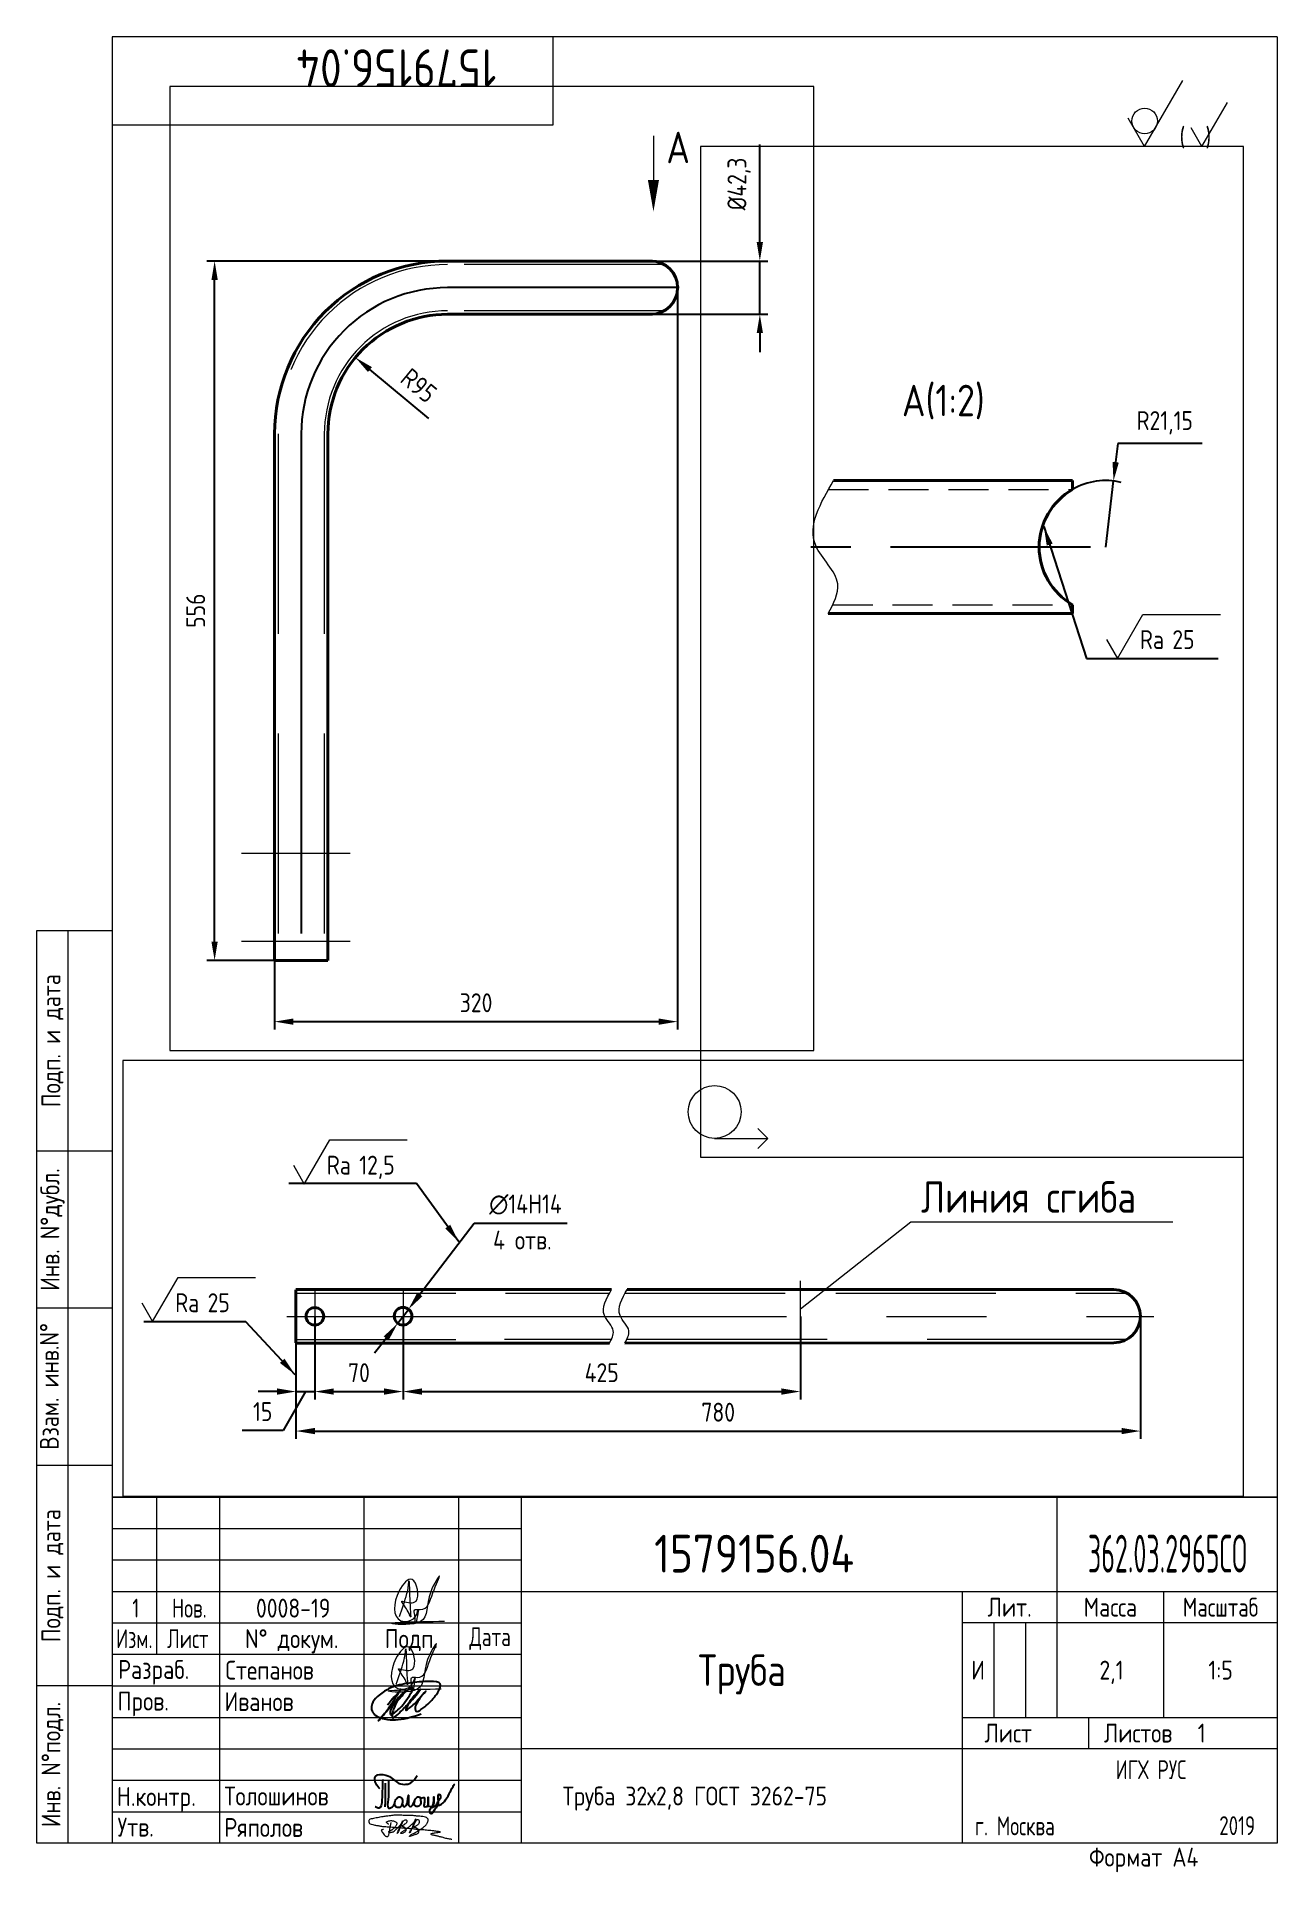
# Paper-space layout 'Лист1' of a CAD drawing. Header units: millimetres. Extents: x 7 to 204, y 1 to 292.
# The model-space entities are those that its viewports show. They can reach past a viewport. Long polylines and large blocks are cut down to what shows.
import ezdxf
from ezdxf.enums import TextEntityAlignment as Align

# ---------------------------------------------------------------- set-up
doc = ezdxf.new("R2010")
doc.units = ezdxf.units.MM
for name, pattern in [('CENTER', [50.8, 31.75, -6.35, 6.35, -6.35]), ('HIDDEN', [9.525, 6.35, -3.175]), ('PHANTOM', [63.5, 31.75, -6.35, 6.35, -6.35, 6.35, -6.35])]:
    doc.linetypes.add(name, pattern=pattern)
for name, color, linetype, lineweight in [('AM_5', 3, 'Continuous', 25), ('Bord', 1, 'Continuous', 18), ('Cen', 5, 'CENTER', 18), ('Con', 6, 'Continuous', 40), ('Cont', 6, 'Continuous', 18), ('Dim', 7, 'Continuous', 18), ('Hatch', 2, 'Continuous', 18), ('Hide', 2, 'HIDDEN', 18), ('Phan', 5, 'PHANTOM', 18), ('Text', 3, 'Continuous', 18), ('Textb', 6, 'Continuous', 18), ('Основные', 5, 'Continuous', 40)]:
    doc.layers.add(name, color=color, linetype=linetype, lineweight=lineweight)
doc.layers.add('AM_VIEWS', color=1, linetype='Continuous', lineweight=25, plot=False)
doc.layers.add('Cent', color=5, linetype='CENTER')
doc.layers.add('Подписи', color=10, linetype='Continuous')
doc.styles.add('Style1', font='romans.shx', dxfattribs={"width": 0.8})
doc.dimstyles.new('LIN 4', dxfattribs={"dimscale": 4, "dimtxt": 3, "dimasz": 3, "dimexe": 1.5, "dimexo": 0, "dimgap": 1.5, "dimtad": 1, "dimdec": 4, "dimrnd": 1, "dimdsep": 46, "dimtxsty": 'Style1', "dimcen": 0, "dimdle": 2, "dimclrd": 256, "dimclrt": 3, "dimadec": 0, "dimazin": 0, "dimtfac": 0.666667, "dimtdec": 4, "dimtmove": 0, "dimatfit": 0, "dimfxl": 1, "dimtvp": 0.833333, "dimtolj": 1, "dimtzin": 0, "dimarcsym": 0})
doc.dimstyles.new('LIN10', dxfattribs={"dimscale": 10, "dimtxt": 3, "dimasz": 3, "dimexe": 1.5, "dimexo": 0, "dimgap": 1, "dimtad": 1, "dimdec": 0, "dimzin": 12, "dimdsep": 46, "dimtxsty": 'Style1', "dimcen": 0, "dimclrt": 3, "dimadec": 0, "dimazin": 0, "dimtfac": 1, "dimtdec": 0, "dimtmove": 0, "dimatfit": 3, "dimfxl": 1, "dimtolj": 1, "dimtzin": 12, "dimarcsym": 0})
doc.dimstyles.new('Lin5$0', dxfattribs={"dimscale": 5, "dimtxt": 3, "dimasz": 3, "dimexe": 1.25, "dimexo": 0, "dimgap": 1.5, "dimtad": 1, "dimtxsty": 'Style1', "dimcen": 2.5, "dimclrt": 3, "dimadec": 0, "dimazin": 0, "dimtfac": 1, "dimtmove": 0, "dimatfit": 3, "dimfxl": 1, "dimarcsym": 0})
doc.dimstyles.new('Lin5$3', dxfattribs={"dimscale": 5, "dimtxt": 3, "dimasz": 3, "dimexe": 1.25, "dimexo": 0, "dimgap": 1.5, "dimtad": 1, "dimtoh": 1, "dimtxsty": 'Style1', "dimcen": 2.5, "dimclrt": 3, "dimadec": 0, "dimazin": 0, "dimtfac": 1, "dimtmove": 0, "dimatfit": 3, "dimfxl": 1, "dimarcsym": 0})
doc.dimstyles.new('Lin5$4', dxfattribs={"dimscale": 5, "dimtxt": 3, "dimasz": 3, "dimexe": 1.25, "dimexo": 0, "dimgap": 1.5, "dimtad": 1, "dimtoh": 1, "dimtxsty": 'Style1', "dimcen": 2.5, "dimclrt": 3, "dimadec": 0, "dimazin": 0, "dimtfac": 1, "dimtmove": 0, "dimatfit": 3, "dimfxl": 1, "dimarcsym": 0})

# ---------------------------------------------------------------- blocks, each defined once
blk = doc.blocks.new('A4')
at = {"layer": 'Bord'}
for p, q in [((20, 55), (85, 55)), ((20, 50), (85, 50)), ((20, 45), (85, 45)), ((160, 40), (160, 25)), ((165, 40), (165, 25)), ((20, 30), (85, 30)), ((20, 25), (85, 25)), ((20, 20), (85, 20)), ((20, 15), (85, 15)), ((20, 10), (85, 10))]:
    blk.add_line(p, q, dxfattribs=at)
at = {"layer": 'Cont'}
for p, q in [((205, 292), (20, 292)), ((20, 292), (20, 5)), ((90, 278), (90, 292)), ((205, 292), (205, 5)), ((20, 278), (90, 278)), ((8, 5), (8, 150)), ((8, 150), (20, 150)), ((13, 5), (13, 150)), ((8, 115), (20, 115)), ((20, 90), (8, 90)), ((20, 65), (8, 65)), ((205, 60), (20, 60)), ((20, 60), (205, 60)), ((27, 60), (27, 35)), ((37, 60), (37, 5)), ((60, 5), (60, 60)), ((75, 60), (75, 5)), ((85, 5), (85, 60)), ((170, 60), (170, 25)), ((85, 45), (205, 45)), ((155, 5), (155, 45)), ((187, 25), (187, 45)), ((20, 40), (85, 40)), ((205, 40), (155, 40)), ((85, 35), (20, 35)), ((20, 30), (8, 30)), ((155, 25), (205, 25)), ((175, 25), (175, 20)), ((205, 20), (85, 20)), ((20, 5), (8, 5)), ((205, 5), (20, 5))]:
    blk.add_line(p, q, dxfattribs=at)
at = {"layer": 'Text', "style": 'Style1', "width": 0.8}
for s, p in [('Подп. и дата', (10.5, 132.5)), ('Инв. N%%dдубл.', (10.5, 102.5)), ('Взам. инв.N%%d ', (10, 78.38)), ('Подп. и дата', (10.5, 47.5)), ('Инв. N%%dподл.', (10.5, 17.5))]:
    blk.add_text(s, height=3, rotation=90, dxfattribs=at).set_placement(p, align=Align.MIDDLE)
at = {"layer": 'Text', "style": 'Style1'}
for s, width, p in [('Лит.', 0.8, (162.5, 42.5)), ('Масса', 0.8, (178.5, 42.5)), ('Масштаб', 0.75, (196, 42.5)), ('Изм.', 0.7, (23.5, 37.5)), ('Лист', 0.7, (32, 37.5)), ('N%%d докум.', 0.8, (48.5, 37.5)), ('Подп.', 0.8, (67.5, 37.5)), ('Лист', 0.8, (162.27, 22.5)), ('Листов', 0.8, (182.9, 22.5))]:
    blk.add_text(s, height=3, dxfattribs=dict(at, width=width)).set_placement(p, align=Align.MIDDLE_CENTER)
at = {"layer": 'Text', "style": 'Style1', "width": 0.7}
for s, p in [('Дата', (80, 37.5)), ('ИГХ РУС', (184.96, 16.69))]:
    blk.add_text(s, height=3, dxfattribs=at).set_placement(p, align=Align.MIDDLE)
at = {"layer": 'Text', "style": 'Style1'}
for s, width, p in [('Разpаб.', 0.8, (20.92, 31.1)), ('Пpов.', 0.8, (20.84, 26.08)), ('Н.контp.', 0.8, (20.74, 10.92)), ('Утв.', 0.8, (20.84, 6.06)), ('г. Москва', 0.7, (156.99, 6.25)), ('Фоpмат А4', 0.8, (175.11, 1.29))]:
    blk.add_text(s, height=3, dxfattribs=dict(at, width=width)).set_placement(p)
for tag, p, width in [('ФИО', (39, 31), 0.8), ('ФИО', (39, 26), 0.8), ('ГОСТ_СОРТАМЕНТА', (98.19, 14), 0.8), ('ФИО', (39, 11), 0.8), ('ФИО', (39, 6), 0.8), ('200', (192.85, 6.29), 0.7)]:
    blk.add_attdef(tag, p, '', height=3, dxfattribs=dict(at, width=width))
at = {"layer": 'Text', "style": 'Style1', "width": 0.8}
for tag, p in [('И', (157.49, 32.5)), ('700', (178.5, 32.5)), ('1:20', (196, 32.5))]:
    blk.add_attdef(tag, text='', height=3, dxfattribs=at).set_placement(p, align=Align.MIDDLE)
blk.add_attdef('Сборочный_чертеж', text='', height=3, dxfattribs=at).set_placement((120, 21.3), align=Align.CENTER)
for tag, p in [('1', (171.12, 22.5)), ('2', (193, 22.5))]:
    blk.add_attdef(tag, text='', height=3, dxfattribs=at).set_placement(p, align=Align.MIDDLE_CENTER)
blk.add_attdef('ЛИСТ', text='', height=3, dxfattribs=at).set_placement((85.99, 12.5), align=Align.MIDDLE_LEFT)
at = {"layer": 'Text', "style": 'Style1', "width": 0.7}
blk.add_attdef('%%OГОСТ_ТЕХ._ТРЕБОВАНИЙ', text='', height=3, dxfattribs=at).set_placement((98.19, 8), align=Align.BOTTOM_LEFT)
at = {"layer": 'Textb', "style": 'Style1', "width": 0.8}
blk.add_attdef('1234567', (81, 290), '', height=6, rotation=180, dxfattribs=at)
blk.add_attdef('1234567', (123.4, 48), '', height=6, dxfattribs=at)
for tag, height, p in [('123ХЯ', 6, (183.62, 48)), ('НАИМЕНОВАНИЕ', 5, (120, 30))]:
    blk.add_attdef(tag, text='', height=height, dxfattribs=at).set_placement(p, align=Align.CENTER)
blk = doc.blocks.new('sherISO_12')
at = {"layer": 'Cont'}
for q in [(-15, -6.96), (-23.66, -12.96)]:
    blk.add_line((-21.06, -17.46), q, dxfattribs=at)
blk.add_circle((-21.06, -13.39), 2.03, dxfattribs=at)
at = {"layer": 'Text'}
for q in [(-7.92, -10.46), (-13.69, -14.46)]:
    blk.add_line((-11.96, -17.46), q, dxfattribs=at)
at = {"layer": 'Text', "style": 'Style1', "width": 0.8}
blk.add_text('(  )', height=3, dxfattribs=at).set_placement((-15.53, -17.46))
blk = doc.blocks.new('A$C63F45750')
at = {"layer": 'Text'}
for points, knots in [([(3.17, 2.37), (3.12, 2.38), (3.04, 2.41), (2.94, 2.5), (2.85, 2.57), (2.79, 2.69), (2.87, 2.77), (2.99, 2.84), (3.16, 2.89), (3.36, 2.93), (3.6, 2.95), (3.82, 2.92), (4.05, 2.87), (4.25, 2.78), (4.45, 2.63), (4.46, 2.42), (4.38, 2.26), (4.28, 2.1), (4.17, 1.94), (4.03, 1.78), (3.89, 1.62), (3.75, 1.52), (3.63, 1.43), (3.49, 1.36), (3.35, 1.3), (3.24, 1.25), (3.16, 1.21), (3.12, 1.15), (3.19, 1.1), (3.27, 1.09), (3.4, 1.07), (3.55, 1.07), (3.72, 1.12), (3.92, 1.19), (4.1, 1.34), (4.26, 1.51), (4.44, 1.65), (4.59, 1.81), (4.74, 1.93), (4.84, 2.04), (4.93, 2.14), (5.07, 2.29), (5.19, 2.53), (5.28, 2.68), (5.35, 2.96), (5.23, 2.66), (5.2, 2.44), (5.04, 2.09), (4.95, 1.81), (4.86, 1.57), (4.75, 1.31), (4.67, 1.12), (4.46, 0.78), (4.62, 1.17), (4.71, 1.45), (4.88, 1.74), (5.01, 2), (5.08, 2.19), (5.19, 2.4), (5.32, 2.58), (5.4, 2.75), (5.52, 2.89), (5.65, 3.04), (5.85, 3.1), (6.02, 3.03), (6.08, 2.87), (6.03, 2.7), (5.9, 2.51), (5.7, 2.37), (5.55, 2.23), (5.4, 2.17), (5.31, 2.12), (5.12, 2.09), (5.35, 2.07), (5.48, 2), (5.64, 1.93), (5.75, 1.8), (5.85, 1.67), (5.89, 1.54), (5.89, 1.37), (5.8, 1.2), (5.63, 1.06), (5.41, 0.94), (5.23, 0.86), (5.02, 0.92), (5.13, 1.1), (5.28, 1.16), (5.44, 1.27), (5.61, 1.36), (5.74, 1.46), (5.86, 1.53), (5.95, 1.61), (6.05, 1.69), (6.15, 1.77), (6.28, 1.87), (6.46, 2.02), (6.65, 2.19), (6.83, 2.37), (6.98, 2.49), (7.11, 2.61), (7.2, 2.74), (7.32, 2.84), (7.42, 2.97), (7.48, 3.08), (7.48, 3.27), (7.34, 3.08), (7.28, 2.94), (7.18, 2.69), (7.1, 2.46), (7, 2.22), (6.93, 1.98), (6.83, 1.78), (6.73, 1.55), (6.67, 1.34), (6.6, 1.14), (6.56, 1.03), (6.39, 0.99), (6.62, 1.33), (6.75, 1.54), (6.93, 1.87), (7.05, 2.08), (7.18, 2.32), (7.33, 2.6), (7.47, 2.89), (7.6, 3.07), (7.79, 3.18), (7.95, 3.01), (8, 2.81), (7.99, 2.62), (7.94, 2.46), (7.83, 2.33), (7.69, 2.22), (7.53, 2.11), (7.37, 2.03), (7.21, 1.99), (7.11, 1.97), (6.89, 1.98), (7.07, 1.94), (7.15, 1.9), (7.27, 1.88), (7.39, 1.84), (7.52, 1.81), (7.62, 1.72), (7.7, 1.62), (7.78, 1.51), (7.83, 1.39), (7.87, 1.26), (7.88, 1.13), (7.86, 0.99), (7.75, 0.88), (7.6, 0.77), (7.4, 0.73), (7.19, 0.66), (6.97, 0.55), (6.71, 0.48), (6.57, 0.44), (6.42, 0.42), (6.52, 0.58), (6.61, 0.64), (6.81, 0.78), (7.06, 0.89), (7.33, 1.04), (7.55, 1.16), (7.7, 1.24), (7.84, 1.32), (7.99, 1.43), (8.21, 1.58), (8.48, 1.76), (8.74, 1.95), (8.97, 2.12), (9.1, 2.29), (9.23, 2.44), (9.3, 2.6), (9.37, 2.74), (9.42, 2.92), (9.45, 3.13), (9.21, 3.48), (8.67, 3.59), (8.09, 3.63), (7.57, 3.66), (7.06, 3.74), (6.57, 3.75), (6.09, 3.74), (5.67, 3.78), (5.28, 3.78), (4.96, 3.81), (4.65, 3.83), (4.31, 3.82), (3.97, 3.79), (3.61, 3.74), (3.22, 3.67), (2.86, 3.66), (2.53, 3.61), (2.18, 3.52), (1.78, 3.54), (1.38, 3.37), (0.96, 3.35), (0.58, 3.24), (0.25, 3.19), (0.03, 3.06), (-0.03, 2.83), (0.02, 2.6), (0.26, 2.38), (0.59, 2.33), (1, 2.2), (1.48, 2.15), (1.93, 2.05), (2.35, 2.02), (2.72, 2.01), (3.11, 1.94), (3.68, 1.94), (4.25, 1.83), (4.91, 1.87), (5.53, 1.76), (6.13, 1.72), (6.73, 1.71), (7.32, 1.62), (7.99, 1.55), (8.64, 1.54), (9.16, 1.46), (9.61, 1.42), (10.03, 1.4), (10.41, 1.32), (10.73, 1.29), (11.01, 1.24), (11.18, 1.23), (11.42, 1.14), (11.18, 1.06), (11.01, 1.03), (10.71, 0.98), (10.37, 0.92), (10.1, 0.91), (9.65, 0.75), (10.22, 0.67), (10.54, 0.59), (11.08, 0.47), (11.61, 0.35), (12.17, 0.15), (12.64, 0.08), (12.98, 0.03), (13.11, 0.01), (13.18, 0)], [0, 0, 0, 0, 0.153866, 0.270441, 0.388867, 0.510533, 0.592156, 0.71333, 0.90842, 1.11344, 1.349254, 1.61246, 1.782219, 2.047249, 2.291879, 2.451528, 2.651081, 2.806158, 3.017979, 3.227348, 3.462381, 3.633009, 3.75766, 3.920516, 4.080796, 4.214529, 4.291786, 4.349969, 4.397594, 4.50822, 4.594826, 4.799244, 4.954392, 5.128468, 5.437537, 5.632649, 5.842485, 6.094987, 6.293219, 6.410959, 6.551192, 6.687808, 7.022147, 7.294342, 7.425356, 7.52079, 7.946481, 8.313051, 8.59833, 8.833695, 9.090496, 9.427695, 9.601191, 9.883219, 10.093306, 10.673943, 10.798776, 10.974628, 11.287247, 11.486184, 11.648652, 11.848902, 12.027194, 12.25348, 12.40059, 12.537783, 12.716293, 12.91523, 13.208551, 13.438489, 13.549668, 13.67779, 13.77127, 13.930001, 14.029091, 14.272112, 14.434836, 14.547084, 14.739051, 14.830983, 15.061241, 15.268922, 15.500489, 15.788979, 15.879568, 16.024283, 16.221854, 16.418714, 16.593102, 16.783247, 16.91018, 17.018213, 17.135263, 17.278205, 17.430482, 17.620087, 17.979626, 18.191789, 18.388716, 18.565718, 18.714854, 18.857929, 19.039974, 19.171375, 19.283034, 19.400085, 19.618058, 19.882245, 20.150781, 20.377854, 20.649532, 20.89723, 21.042543, 21.40016, 21.557817, 21.667145, 21.752781, 21.926256, 22.412297, 22.813145, 22.961412, 23.171289, 23.607257, 23.940428, 24.110007, 24.291214, 24.48084, 24.697609, 24.904078, 25.034245, 25.218018, 25.407651, 25.573473, 25.787447, 25.930292, 26.051316, 26.18846, 26.285312, 26.406799, 26.52425, 26.630463, 26.793722, 26.898606, 27.029313, 27.171012, 27.314101, 27.419918, 27.580557, 27.709367, 27.829268, 28.024364, 28.266961, 28.41242, 28.705761, 28.989137, 29.187748, 29.233768, 29.332802, 29.529535, 29.667094, 30.039923, 30.332117, 30.61061, 30.769982, 30.856778, 31.109923, 31.313488, 31.656425, 32.066331, 32.296628, 32.49714, 32.710276, 32.891468, 33.014834, 33.177747, 33.444503, 33.618009, 34.409008, 34.914636, 35.419802, 35.95397, 36.458179, 36.88069, 37.388403, 37.738353, 38.034261, 38.353468, 38.693154, 39.037638, 39.391136, 39.787481, 40.203773, 40.488977, 40.784975, 41.26625, 41.668005, 42.070065, 42.499388, 42.869834, 43.079573, 43.213439, 43.554591, 43.717296, 44.153724, 44.506336, 45.019111, 45.587859, 45.90191, 46.270392, 46.703958, 47.093115, 47.952647, 48.44014, 49.079253, 49.808223, 50.268654, 50.851051, 51.604831, 52.298429, 52.776925, 53.1907, 53.661988, 54.042386, 54.348524, 54.616841, 54.853814, 54.983777, 55.126096, 55.333328, 55.613101, 56.008732, 56.315809, 56.59982, 56.87931, 57.399251, 57.889617, 58.432507, 59.066698, 59.660314, 59.862668, 60.07277, 60.07277, 60.07277, 60.07277]), ([(2.31, 1.53), (2.26, 1.52), (2.17, 1.51), (2.06, 1.48), (1.93, 1.38), (2.07, 1.25), (2.14, 1.11), (2.26, 0.93), (2.39, 0.72), (2.57, 0.54), (2.71, 0.44), (2.86, 0.4), (3.02, 0.43), (3.14, 0.54), (3.21, 0.79), (3.25, 1.07), (3.31, 1.4), (3.35, 1.67), (3.38, 1.92), (3.47, 2.19), (3.5, 2.43), (3.54, 2.59), (3.56, 2.64)], [0, 0, 0, 0, 0.15847, 0.269731, 0.363591, 0.555514, 0.688037, 0.848606, 1.204359, 1.433632, 1.58673, 1.729549, 1.880686, 2.057874, 2.19169, 2.63505, 2.928153, 3.184121, 3.441863, 3.696117, 4.025873, 4.178055, 4.178055, 4.178055, 4.178055])]:
    blk.add_open_spline(points, degree=3, knots=knots, dxfattribs=at)
blk = doc.blocks.new('A$C4F4A4F5D')
at = {"layer": 'Основные', "lineweight": 25}
for points, knots in [([(0.76, 2.84), (0.53, 3.07), (0.02, 3.58), (-0.25, 5.26), (1.65, 5.12), (2.72, 4.57), (3.71, 3.46), (5.71, 3.44), (6.39, 4.52), (6.67, 4.97)], [0, 0, 0, 0, 0.995549, 2.196439, 3.853213, 4.970011, 6.02292, 8.170898, 9.705386, 9.705386, 9.705386, 9.705386]), ([(1.19, 4.34), (1.17, 3.4), (1.13, 2.06), (0.98, -0.44), (0.2, -0.16), (0.03, -0.03), (0, 0)], [0, 0, 0, 0, 3.274293, 4.654149, 5.171803, 5.30168, 5.30168, 5.30168, 5.30168]), ([(1.58, 3.74), (1.58, 3.25), (1.58, 2.32), (1.61, 1.07), (1.55, 0.31), (1.53, 0)], [0, 0, 0, 0, 1.453969, 2.804084, 3.740223, 3.740223, 3.740223, 3.740223]), ([(2.1, 4.21), (2.1, 3.72), (2.08, 2.67), (2.22, 1.45), (1.71, -0.56), (3.23, 0.14), (3.06, 1.09), (3.85, 1.74), (4.43, 1.17), (4.31, 0.54), (4.11, -0.15), (3.33, -0.21), (3.11, 0.28), (3.13, 0.53), (3.14, 0.66)], [0, 0, 0, 0, 1.402041, 3.063923, 4.415037, 5.298701, 6.374637, 7.087927, 7.603499, 8.330482, 8.911132, 9.613125, 9.996533, 10.366919, 10.366919, 10.366919, 10.366919]), ([(7.18, 1.27), (7.27, 1.3), (7.44, 1.37), (7.78, 1.56), (7.87, 1.06), (7.83, 0.71), (7.66, -0.05), (8.07, 0.01), (8.43, 0.12), (8.39, 0.68), (8.46, 1.9), (8.39, 0.94), (8.43, 0.6), (8.37, 0.05), (8.74, 0.07), (9.11, -0.03), (9.26, 0.49), (9.33, 0.95), (9.27, 1.34), (9.32, 1.77), (9.28, 0.91), (9.34, 0.6), (9.2, 0.14), (9.65, -0.01), (9.83, 0.61), (10.14, 1.03), (10.6, 1.72), (9.95, 2.11), (9.91, 1.23), (10.07, 0.69), (9.92, 0), (9.35, -0.37), (8.95, -1.56), (8.34, 0.07), (10.28, -0.02), (11.26, 1.1), (11.82, 2.15), (12.24, 3.04), (12.52, 3.46), (12.65, 3.65)], [0, 0, 0, 0, 0.305783, 0.619019, 0.796582, 1.5526, 2.082394, 2.34716, 2.5822, 3.136594, 4.040413, 4.363654, 5.267311, 5.441668, 5.78494, 6.114287, 6.466434, 7.104395, 7.620812, 7.679251, 8.272982, 8.692439, 9.1059, 9.338721, 9.784511, 10.568279, 11.297869, 11.566962, 12.285888, 12.851793, 13.545205, 14.102749, 15.055561, 15.671649, 17.422398, 18.699613, 20.16544, 20.963871, 21.66672, 21.66672, 21.66672, 21.66672]), ([(4.28, 0.44), (4.31, 0.37), (4.37, 0.25), (4.41, 0.06), (4.62, -0.05), (5, 0.18), (5.14, 0.84), (5.2, 1.3), (5.31, 2.06), (5.31, 1.17), (5.3, 0.78), (5.2, 0.26), (5.58, -0.01), (5.91, 0.16), (6.08, 0.5), (6.26, 0.9), (6.43, 1.31), (6.72, 1.59), (7.17, 1.58), (7.18, 1.05), (7.31, 0.57), (6.99, 0.02), (6.34, -0.02), (6.17, 0.51), (6.24, 0.79), (6.27, 0.92)], [0, 0, 0, 0, 0.247339, 0.413433, 0.559308, 0.874045, 1.558567, 2.392422, 2.645523, 3.22433, 3.719885, 4.231527, 4.573657, 4.879974, 5.190145, 5.704595, 6.19318, 6.529505, 6.863422, 7.269696, 7.83948, 8.395909, 8.926487, 9.378613, 9.791445, 9.791445, 9.791445, 9.791445])]:
    blk.add_open_spline(points, degree=3, knots=knots, dxfattribs=at)
blk = doc.blocks.new('*D14')
at = {"layer": 'Defpoints', "color": 0, "transparency": 16777216}
for p in [(189.2, 693.29), (393.29, 693.29), (257.98, 137.71)]:
    blk.add_point(p, dxfattribs=at)
at = {"layer": 'Dim', "color": 0, "lineweight": -2, "transparency": 16777216}
for p, q in [((393.29, 693.29), (182.95, 693.29)), ((189.2, 152.71), (189.2, 678.29)), ((257.98, 137.71), (182.95, 137.71))]:
    blk.add_line(p, q, dxfattribs=at)
at = {"layer": 'Dim', "color": 0, "transparency": 16777216}
for points in [[(186.7, 678.29), (191.7, 678.29), (189.2, 693.29)], [(186.7, 152.71), (191.7, 152.71), (189.2, 137.71)]]:
    blk.add_solid(points, dxfattribs=at)
at = {"layer": 'Dim', "color": 3, "lineweight": 18, "transparency": 16777216, "insert": (174.2, 415.5), "char_height": 15, "attachment_point": 5, "rotation": 90, "style": 'Style1'}
blk.add_mtext('556', dxfattribs=at)
blk = doc.blocks.new('*D15')
at = {"layer": 'Defpoints', "color": 0, "transparency": 16777216}
for p in [(300.99, 616.63), (374.13, 555.99)]:
    blk.add_point(p, dxfattribs=at)
at = {"layer": 'Dim', "color": 0, "lineweight": -2, "transparency": 16777216}
blk.add_line((359.39, 568.21), (312.54, 607.05), dxfattribs=at)
at = {"layer": 'Dim', "color": 0, "transparency": 16777216}
blk.add_solid([(314.14, 608.98), (310.95, 605.13), (300.99, 616.63)], dxfattribs=at)
at = {"layer": 'Dim', "color": 3, "lineweight": 18, "transparency": 16777216, "insert": (351.31, 594.39), "char_height": 15, "attachment_point": 5, "rotation": 320.3367, "style": 'Style1'}
blk.add_mtext('R95', dxfattribs=at)
blk = doc.blocks.new('*D19')
at = {"layer": 'Defpoints', "color": 0, "transparency": 16777216}
for p in [(556.53, -341.01), (571.53, -340.89), (571.53, -400.74)]:
    blk.add_point(p, dxfattribs=at)
at = {"layer": 'Dim', "color": 0, "lineweight": -2, "transparency": 16777216}
for p, q in [((556.53, -341.01), (556.53, -406.99)), ((571.53, -340.89), (571.53, -406.99)), ((541.53, -400.74), (526.53, -400.74)), ((564.03, -400.74), (546.45, -431.64)), ((556.53, -400.74), (571.53, -400.74)), ((556.53, -400.74), (571.53, -400.74)), ((586.53, -400.74), (601.53, -400.74)), ((546.45, -431.64), (513.73, -431.64))]:
    blk.add_line(p, q, dxfattribs=at)
at = {"layer": 'Dim', "color": 0, "transparency": 16777216}
for points in [[(541.53, -398.24), (541.53, -403.24), (556.53, -400.74)], [(586.53, -398.24), (586.53, -403.24), (571.53, -400.74)]]:
    blk.add_solid(points, dxfattribs=at)
at = {"layer": 'Dim', "color": 3, "lineweight": 18, "transparency": 16777216, "insert": (530.09, -416.64), "char_height": 15, "attachment_point": 5, "style": 'Style1'}
blk.add_mtext('15', dxfattribs=at)
blk = doc.blocks.new('*D20')
at = {"layer": 'Defpoints', "color": 0, "transparency": 16777216}
for p in [(571.53, -340.89), (641.53, -341.01), (641.53, -400.74)]:
    blk.add_point(p, dxfattribs=at)
at = {"layer": 'Dim', "color": 0, "lineweight": -2, "transparency": 16777216}
for p, q in [((571.53, -340.89), (571.53, -406.99)), ((641.53, -341.01), (641.53, -406.99)), ((586.53, -400.74), (626.53, -400.74))]:
    blk.add_line(p, q, dxfattribs=at)
at = {"layer": 'Dim', "color": 0, "transparency": 16777216}
for points in [[(586.53, -398.24), (586.53, -403.24), (571.53, -400.74)], [(626.53, -398.24), (626.53, -403.24), (641.53, -400.74)]]:
    blk.add_solid(points, dxfattribs=at)
at = {"layer": 'Dim', "color": 3, "lineweight": 18, "transparency": 16777216, "insert": (606.53, -385.74), "char_height": 15, "attachment_point": 5, "style": 'Style1'}
blk.add_mtext('70', dxfattribs=at)
blk = doc.blocks.new('*D21')
at = {"layer": 'Defpoints', "color": 0, "transparency": 16777216}
for p in [(641.53, -341.01), (957.03, -341.01), (957.03, -400.74)]:
    blk.add_point(p, dxfattribs=at)
at = {"layer": 'Dim', "color": 0, "lineweight": -2, "transparency": 16777216}
for p, q in [((641.53, -341.01), (641.53, -406.99)), ((957.03, -341.01), (957.03, -406.99)), ((656.53, -400.74), (942.03, -400.74))]:
    blk.add_line(p, q, dxfattribs=at)
at = {"layer": 'Dim', "color": 0, "transparency": 16777216}
for points in [[(656.53, -398.24), (656.53, -403.24), (641.53, -400.74)], [(942.03, -398.24), (942.03, -403.24), (957.03, -400.74)]]:
    blk.add_solid(points, dxfattribs=at)
at = {"layer": 'Dim', "color": 3, "lineweight": 18, "transparency": 16777216, "insert": (799.28, -385.74), "char_height": 15, "attachment_point": 5, "style": 'Style1'}
blk.add_mtext('425', dxfattribs=at)
blk = doc.blocks.new('*D22')
at = {"layer": 'Defpoints', "color": 0, "transparency": 16777216}
for p in [(556.53, -341.01), (1227.03, -340.87), (1227.03, -432.12)]:
    blk.add_point(p, dxfattribs=at)
at = {"layer": 'Dim', "color": 0, "lineweight": -2, "transparency": 16777216}
for p, q in [((556.53, -341.01), (556.53, -438.37)), ((1227.03, -340.87), (1227.03, -438.37)), ((571.53, -432.12), (1212.03, -432.12))]:
    blk.add_line(p, q, dxfattribs=at)
at = {"layer": 'Dim', "color": 0, "transparency": 16777216}
for points in [[(571.53, -429.62), (571.53, -434.62), (556.53, -432.12)], [(1212.03, -429.62), (1212.03, -434.62), (1227.03, -432.12)]]:
    blk.add_solid(points, dxfattribs=at)
at = {"layer": 'Dim', "color": 3, "lineweight": 18, "transparency": 16777216, "insert": (891.78, -417.12), "char_height": 15, "attachment_point": 5, "style": 'Style1'}
blk.add_mtext('780', dxfattribs=at)
blk = doc.blocks.new('*D23')
at = {"layer": 'Defpoints', "color": 0, "transparency": 16777216}
for p in [(645.77, -335.46), (637.25, -346.57)]:
    blk.add_point(p, dxfattribs=at)
at = {"layer": 'Dim', "color": 0, "lineweight": -2, "transparency": 16777216}
for p, q in [((698.11, -267.21), (654.9, -323.56)), ((771.9, -267.21), (698.11, -267.21)), ((637.25, -346.57), (645.77, -335.46)), ((628.12, -358.47), (619, -370.37))]:
    blk.add_line(p, q, dxfattribs=at)
at = {"layer": 'Dim', "color": 0, "transparency": 16777216}
for points in [[(652.92, -322.03), (656.88, -325.08), (645.77, -335.46)], [(626.14, -356.95), (630.11, -359.99), (637.25, -346.57)]]:
    blk.add_solid(points, dxfattribs=at)
at = {"layer": 'Dim', "color": 3, "lineweight": 18, "transparency": 16777216, "insert": (738.75, -252.21), "char_height": 15, "attachment_point": 5, "style": 'Style1'}
blk.add_mtext('∅14Н14', dxfattribs=at)
blk = doc.blocks.new('sherISO_01')
at = {"layer": 'Text'}
blk.add_line((4.04, 7), (16.36, 7), dxfattribs=at)
blk.add_lwpolyline([(-1.73, 3), (0, 0), (4.04, 7)], dxfattribs=at)
at = {"layer": 'Text', "style": 'Style1', "width": 0.8}
blk.add_text('Ra', height=3, dxfattribs=at).set_placement((3.58, 1.5))
blk.add_attdef('12,5', (8.73, 1.5), '', height=3, dxfattribs=at)
blk = doc.blocks.new('*D24')
at = {"layer": 'Defpoints', "color": 0, "transparency": 16777216}
for p in [(503.3, 693.29), (622.12, 693.29), (503.3, 650.99)]:
    blk.add_point(p, dxfattribs=at)
at = {"layer": 'Dim', "color": 0, "lineweight": -2, "transparency": 16777216}
for p, q in [((622.12, 708.29), (622.12, 785.72)), ((503.3, 693.29), (628.37, 693.29)), ((622.12, 650.99), (622.12, 693.29)), ((503.3, 650.99), (628.37, 650.99)), ((622.12, 635.99), (622.12, 620.99))]:
    blk.add_line(p, q, dxfattribs=at)
at = {"layer": 'Dim', "color": 0, "transparency": 16777216}
for points in [[(619.62, 708.29), (624.62, 708.29), (622.12, 693.29)], [(619.62, 635.99), (624.62, 635.99), (622.12, 650.99)]]:
    blk.add_solid(points, dxfattribs=at)
at = {"layer": 'Dim', "color": 3, "lineweight": 18, "transparency": 16777216, "insert": (605.69, 754.5), "char_height": 15, "attachment_point": 5, "rotation": 90, "style": 'Style1'}
blk.add_mtext('%%C42,3', dxfattribs=at)
blk = doc.blocks.new('ZNAK09')
at = {"layer": 'Cont'}
for p, q in [((14.528, 0.216), (13.396, 1.348)), ((8.513, 0.216), (14.528, 0.216)), ((14.528, 0.216), (13.396, -0.915))]:
    blk.add_line(p, q, dxfattribs=at)
blk.add_circle((8.513, 3.216), 3, dxfattribs=at)
at = {"layer": 'Textb', "style": 'Style1', "width": 0.8}
blk.add_attdef('А', text='', height=6, dxfattribs=at).set_placement((3.832, 0.216), align=Align.RIGHT)
blk = doc.blocks.new('*D26')
at = {"layer": 'Defpoints', "color": 0, "transparency": 16777216}
for p in [(556.83, 672.14), (236.83, 137.71), (556.83, 89.08)]:
    blk.add_point(p, dxfattribs=at)
at = {"layer": 'Dim', "color": 0, "lineweight": -2, "transparency": 16777216}
for p, q in [((556.83, 672.14), (556.83, 82.83)), ((236.83, 137.71), (236.83, 82.83)), ((251.83, 89.08), (541.83, 89.08))]:
    blk.add_line(p, q, dxfattribs=at)
at = {"layer": 'Dim', "color": 0, "transparency": 16777216}
for points in [[(251.83, 91.58), (251.83, 86.58), (236.83, 89.08)], [(541.83, 91.58), (541.83, 86.58), (556.83, 89.08)]]:
    blk.add_solid(points, dxfattribs=at)
at = {"layer": 'Dim', "color": 3, "lineweight": 18, "transparency": 16777216, "insert": (396.83, 104.08), "char_height": 15, "attachment_point": 5, "style": 'Style1'}
blk.add_mtext('320', dxfattribs=at)
blk = doc.blocks.new('*D30')
at = {"layer": 'AM_5', "color": 0, "lineweight": -2, "transparency": 16777216}
for p, q in [((1024.39, 705.07), (1023.69, 699.11)), ((1051.16, 705.07), (1024.39, 705.07)), ((1020.55, 672.14), (1023, 693.15))]:
    blk.add_line(p, q, dxfattribs=at)
blk.add_arc((1020.55, 672.14), 21.15, 76.56957, 119.81765, dxfattribs=at)
at = {"layer": 'AM_5', "color": 0, "transparency": 16777216}
blk.add_solid([(1022.7, 699.22), (1024.69, 698.99), (1023, 693.15)], dxfattribs=at)
at = {"layer": 'Defpoints', "color": 0, "transparency": 16777216}
for p in [(1023, 693.15), (1020.55, 672.14)]:
    blk.add_point(p, dxfattribs=at)
at = {"layer": 'AM_5', "color": 3, "transparency": 16777216, "insert": (1039.27, 711.64), "char_height": 6, "attachment_point": 5, "style": 'Style1'}
blk.add_mtext('R21,15', dxfattribs=at)

msp = doc.modelspace()

# ---------------------------------------------------------------- linework, layer by layer
at = {"layer": 'Bord'}
for points, knots in [([(932.377, 650.989), (934.086, 654.209), (938.213, 661.986), (923.049, 674.254), (929.948, 686.118), (934.118, 693.289)], [0, 0, 0, 0, 9.9163349, 23.9503145, 45.3914156, 45.3914156, 45.3914156, 45.3914156]), ([(805.409, -362.261), (807.137, -358.959), (811.258, -351.087), (796.11, -338.765), (802.992, -326.9), (807.151, -319.728)], [0, 0, 0, 0, 10.1377655, 24.1717451, 45.6128462, 45.6128462, 45.6128462, 45.6128462]), ([(817.764, -362.205), (819.488, -358.923), (823.61, -351.074), (808.458, -338.765), (815.344, -326.9), (819.506, -319.728)], [0, 0, 0, 0, 10.0847829, 24.1187625, 45.5598636, 45.5598636, 45.5598636, 45.5598636])]:
    msp.add_open_spline(points, degree=3, knots=knots, dxfattribs=at)
at = {"layer": 'Cen', "ltscale": 0.5}
for p, q in [((210.655, 222.93), (296.838, 222.93)), ((210.655, 152.93), (296.838, 152.93)), ((571.533, -319.743), (571.533, -362.043)), ((641.533, -319.743), (641.533, -362.043)), ((549.194, -341.013), (1237.735, -341.013))]:
    msp.add_line(p, q, dxfattribs=at)
at = {"layer": 'Cent', "ltscale": 0.5}
msp.add_line((1015.729, 672.139), (921.832, 672.139), dxfattribs=at)
msp.add_lwpolyline([(557.977, 672.139), (480.021, 672.139), (374.127, 672.139, 0.4142136), (257.977, 555.989), (257.977, 127.714)], format="xyb", dxfattribs=at)
at = {"layer": 'Con'}
for p, q in [((934.118, 693.289), (1010.029, 693.289)), ((1010.029, 690.489), (1010.029, 693.289)), ((1010.029, 650.989), (1010.029, 653.789)), ((236.827, 137.714), (279.127, 137.714)), ((279.127, 137.714), (236.827, 137.714)), ((556.533, -319.728), (720.439, -319.728)), ((556.533, -319.863), (556.533, -362.163))]:
    msp.add_line(p, q, dxfattribs=at)
at = {"layer": 'Con', "ltscale": 0.5}
msp.add_line((932.377, 650.989), (1010.029, 650.989), dxfattribs=at)
at = {"layer": 'Con'}
for points in [[(536.827, 693.289), (374.127, 693.289, 0.4142136), (236.827, 555.989), (236.827, 137.714)], [(536.827, 650.989), (374.127, 650.989, 0.4142136), (279.127, 555.989), (279.127, 137.714)]]:
    msp.add_lwpolyline(points, format="xyb", dxfattribs=at)
for points in [[(720.439, -319.728), (807.151, -319.728)], [(819.506, -319.728), (982.605, -319.728), (1205.876, -319.728)], [(805.409, -362.261), (723.537, -362.298), (556.533, -362.298)], [(1205.902, -362.028), (817.764, -362.205)]]:
    msp.add_lwpolyline(points, dxfattribs=at)
for centre in [(571.533, -340.993), (641.533, -340.893)]:
    msp.add_circle(centre, 7, dxfattribs=at)
for centre, start, end in [((535.677, 672.139), 270, 90), ((1020.546, 672.139), 119.817653, 240.182347), ((1205.876, -340.878), 270, 90)]:
    msp.add_arc(centre, 21.15, start, end, dxfattribs=at)
at = {"layer": 'Dim'}
for p, q in [((957.026, -335.031), (1044.82, -265.841)), ((1044.82, -265.841), (1252.806, -265.841))]:
    msp.add_line(p, q, dxfattribs=at)
at = {"layer": 'Hide', "ltscale": 0.5}
for p, q in [((932.504, 690.489), (1010.029, 690.489)), ((933.815, 653.789), (1010.029, 653.789))]:
    msp.add_line(p, q, dxfattribs=at)
at = {"layer": 'Hide', "ltscale": 0.8}
for p, q in [((556.533, -322.528), (722.998, -322.528)), ((556.533, -359.498), (722.036, -359.498))]:
    msp.add_line(p, q, dxfattribs=at)
at = {"layer": 'Hide'}
for p, q in [((806.827, -359.466), (722.036, -359.498)), ((1216.318, -359.271), (819.181, -359.42))]:
    msp.add_line(p, q, dxfattribs=at)
for points in [[(546.193, 690.489), (374.127, 690.489, 0.4142136), (239.627, 555.989), (239.627, 137.714)], [(546.193, 653.789), (374.127, 653.789, 0.4142136), (276.327, 555.989), (276.327, 137.714)]]:
    msp.add_lwpolyline(points, format="xyb", dxfattribs=at)
at = {"layer": 'Hide', "ltscale": 0.8}
for points in [[(722.998, -322.528), (805.541, -322.528)], [(817.895, -322.528), (985.164, -322.528), (1216.393, -322.528)]]:
    msp.add_lwpolyline(points, dxfattribs=at)
at = {"layer": 'Phan', "ltscale": 0.5}
msp.add_line((957.026, -372.347), (957.026, -312.783), dxfattribs=at)
at = {"layer": 'Text'}
msp.add_lwpolyline([(537.644, 792.603), (537.644, 757.603)], dxfattribs=at)
msp.add_lwpolyline([(537.644, 732.603, 0, 8.8, 0), (537.644, 757.603, 8.8, 8.8, 0)], format="xyseb", dxfattribs=at)

# ---------------------------------------------------------------- block references
at = {"layer": 'Dim'}
for p, xscale, yscale, zscale, values in [((1024.222, 636.747), 2, 2, 2, {'12,5': '25'}), ((563.094, -235.866), 5, 5, 5, {'12,5': '12,5'}), ((442.709, -345.178), 5, 5, 5, {'12,5': '25'})]:
    msp.add_blockref('sherISO_01', p, dxfattribs=dict(at, xscale=xscale, yscale=yscale, zscale=zscale)).add_auto_attribs(values)
at = {"layer": 'Dim', "xscale": 7, "yscale": 7, "zscale": 7}
msp.add_blockref('ZNAK09', (829.372, -201.146), dxfattribs=at)

# ---------------------------------------------------------------- texts
at = {"layer": 'Dim', "style": 'Style1', "width": 0.8}
msp.add_text('Линия сгиба', height=25, dxfattribs=at).set_placement((1052.863, -258.704))
at = {"layer": 'Dim', "color": 3, "lineweight": 18, "insert": (736.298, -280.361), "char_height": 15, "attachment_point": 5, "style": 'Style1'}
msp.add_mtext('4 отв.', dxfattribs=at)
at = {"layer": 'Textb', "style": 'Style1', "width": 0.8}
for tag, p, height in [('А', (547.889, 771.005), 25), ('А(1:2)', (955.808, 713.717), 10)]:
    msp.add_attdef(tag, p, 'А', height=height, dxfattribs=at)

# ---------------------------------------------------------------- dimensions: what is measured, and where the dimension line sits
at = {"layer": 'AM_5'}
dim = msp.add_radius_dim(center=(1020.546, 672.139), mpoint=(1022.998, 693.147), dimstyle='Lin5$4', override={"dimscale": 2, "dimpost": ''}, dxfattribs=at)
dim.commit()
dim.dimension.update_dxf_attribs({"geometry": '*D30', "text_midpoint": (1039.275, 711.637)})
at = {"layer": 'Dim', "lineweight": 18}
dim = msp.add_linear_dim(base=(622.119, 693.289), p1=(503.305, 650.989), p2=(503.305, 693.289), angle=90, text='%%C<>', dimstyle='Lin5$0', dxfattribs=at)
dim.commit()
dim.dimension.update_dxf_attribs({"geometry": '*D24', "text_midpoint": (605.69, 754.503)})
for base, p1, p2, angle, override, picture, middle in [((189.195, 693.289), (257.977, 137.714), (393.294, 693.289), 90, {"dimscale": 5, "dimdec": 0, "dimpost": ''}, '*D14', (174.195, 415.502)), ((556.827, 89.085), (236.827, 137.714), (556.827, 672.139), 0, {"dimscale": 5, "dimpost": ''}, '*D26', (396.827, 104.085))]:
    dim = msp.add_linear_dim(base=base, p1=p1, p2=p2, angle=angle, dimstyle='Lin5$0', override=override, dxfattribs=at)
    dim.commit()
    dim.dimension.update_dxf_attribs({"geometry": picture, "text_midpoint": middle})
dim = msp.add_radius_dim(center=(374.127, 555.989), mpoint=(300.995, 616.625), dimstyle='Lin5$4', override={"dimscale": 5, "dimlfac": 1, "dimpost": ''}, dxfattribs=at)
dim.commit()
dim.dimension.update_dxf_attribs({"geometry": '*D15', "text_midpoint": (341.74, 582.842), "dimtype": 164})
dim = msp.add_diameter_dim_2p(p1=(637.253, -346.568), p2=(645.772, -335.459), text='<>Н14', dimstyle='Lin5$3', dxfattribs=at)
dim.commit()
dim.dimension.update_dxf_attribs({"geometry": '*D23', "text_midpoint": (738.755, -267.205), "dimtype": 163})
dim = msp.add_linear_dim(base=(571.533, -400.739), p1=(556.533, -341.013), p2=(571.533, -340.893), dimstyle='Lin5$0', override={"dimtmove": 1}, dxfattribs=at)
dim.commit()
dim.dimension.update_dxf_attribs({"geometry": '*D19', "text_midpoint": (538.949, -431.641), "dimtype": 160})
for base, p1, p2, text, override, picture, middle in [((1227.026, -432.117), (556.533, -341.013), (1227.026, -340.874), '780', {"dimpost": ''}, '*D22', (891.779, -417.117)), ((957.026, -400.739), (641.533, -341.013), (957.026, -341.013), '425', {"dimscale": 5, "dimpost": ''}, '*D21', (799.279, -385.739))]:
    dim = msp.add_linear_dim(base=base, p1=p1, p2=p2, text=text, dimstyle='Lin5$0', override=override, dxfattribs=at)
    dim.commit()
    dim.dimension.update_dxf_attribs({"geometry": picture, "text_midpoint": middle})
dim = msp.add_linear_dim(base=(641.533, -400.739), p1=(571.533, -340.893), p2=(641.533, -341.013), dimstyle='Lin5$0', override={"dimscale": 5}, dxfattribs=at)
dim.commit()
dim.dimension.update_dxf_attribs({"geometry": '*D20', "text_midpoint": (606.533, -385.739)})

# ---------------------------------------------------------------- leaders
at = {"layer": 'Dim'}
for points, dimstyle in [([(1000.886, 678.642), (1014.459, 636.747), (1056.27, 636.747)], 'LIN 4'), ([(685.791, -281.836), (652.209, -235.581), (550.96, -235.581)], 'LIN10')]:
    msp.add_leader(points, dimstyle=dimstyle, override={"dimasz": 1.5}, dxfattribs=at)
at = {"layer": 'Dim', "lineweight": 18}
msp.add_leader([(555.821, -387.327), (516.757, -345.433), (435.743, -345.433)], dimstyle='LIN10', override={"dimasz": 1.5}, dxfattribs=at)

psp = doc.layouts.new('Лист1')

# ---------------------------------------------------------------- linework, layer by layer
at = {"layer": 'Cont'}
psp.add_line((203.99, 292.15), (203.99, 5.15), dxfattribs=at)
at = {"layer": 'Dim'}
for points in [[(64.58, 41.16), (65.02, 42.39), (65.59, 43.97), (66, 45.71), (66.19, 48.27), (66.14, 44.03), (66.41, 40.91), (65.91, 42.28), (65.55, 42.49), (64.92, 43.64), (65.95, 43.38), (68.16, 42.87), (67.04, 48.57), (63.62, 44.64), (63.41, 39.8), (67.18, 40.49), (67.76, 43.26), (67.11, 38.81), (67.12, 41.26), (66.78, 42.43), (69.1, 41.92), (69.56, 44.56), (71.74, 49.02), (68.54, 44.03), (69.62, 39.53), (59.65, 40.2), (66.97, 40.34), (71.73, 40.43)], [(64.08, 30.4), (64.52, 31.63), (65.08, 33.21), (65.49, 34.95), (65.69, 37.51), (65.64, 33.27), (65.91, 30.14), (65.4, 31.52), (65.04, 31.73), (64.42, 32.88), (65.44, 32.62), (67.65, 32.11), (66.54, 37.81), (63.11, 33.88), (62.9, 29.04), (66.68, 29.73), (67.25, 32.5), (66.61, 28.05), (66.62, 30.5), (66.27, 31.67), (68.6, 31.16), (69.06, 33.8), (71.24, 38.26), (68.04, 33.27), (69.12, 28.77), (59.14, 29.44), (66.46, 29.58), (71.23, 29.67)]]:
    psp.add_open_spline(points, degree=3, knots=[0, 0, 0, 0, 3.85061, 4.956406, 5.595294, 10.558929, 11.056694, 11.285996, 13.850038, 13.954775, 14.042161, 16.220396, 19.701031, 22.44905, 27.186736, 29.831155, 30.672237, 32.86133, 34.17858, 34.987818, 35.874727, 39.229915, 42.132322, 45.033166, 50.025384, 54.409049, 62.587523, 62.587523, 62.587523, 62.587523], dxfattribs=at)
at = {"layer": 'Подписи'}
for points, knots in [([(65.64, 29.44), (65.15, 28.99), (64.29, 28.21), (63.48, 26.92), (62.99, 26.06), (63.22, 25.42), (63.92, 25.95), (64.53, 26.44), (65.44, 27.46), (66.11, 28.52), (66.57, 29.16), (66.78, 29.94), (66.05, 29.63), (65.49, 29.21), (64.86, 28.38), (64.19, 27.7), (63.83, 26.89), (63.5, 26.1), (63.4, 25.55), (63.44, 24.94), (64.17, 25.43), (64.84, 26.15), (66.15, 27.42), (67.03, 28.36), (68.42, 30.25), (66.4, 27.95), (66.03, 27.46), (65.49, 26.11), (66.86, 27.14), (67.22, 27.55), (69.3, 29.88), (67.85, 28.32), (67.47, 27.52), (66.97, 26.71), (67.28, 25.91), (68.29, 26.56), (69.17, 27.29), (70.19, 28.34), (70.86, 29.35), (71.46, 30.85), (68.61, 30.89), (66.34, 30.68), (63.36, 30.08), (61.47, 28.84), (60.38, 27.77), (60.01, 26.62), (60.49, 25.55), (61.54, 25.04), (62.87, 24.73), (64.46, 24.75), (66.26, 25.11), (67.45, 25.5), (68.04, 25.69)], [0, 0, 0, 0, 1.9755, 3.453266, 4.599682, 4.791473, 5.145238, 6.497385, 7.664272, 9.094306, 10.114998, 10.459762, 10.811562, 11.792042, 12.959743, 13.767676, 14.660412, 15.605031, 16.245448, 16.572031, 16.925795, 18.146901, 20.185044, 21.789331, 22.951009, 24.626743, 26.592474, 27.035558, 27.450584, 30.017364, 31.457812, 32.594833, 33.885024, 34.80449, 35.192074, 35.984441, 37.373068, 39.207782, 40.066553, 41.248724, 42.851981, 46.196805, 49.405498, 51.42283, 52.958607, 53.90671, 54.859511, 56.175895, 57.248919, 58.950609, 60.891135, 62.727304, 62.727304, 62.727304, 62.727304]), ([(62.76, 27.06), (62.92, 27.35), (63.27, 28.01), (64.08, 28.55), (65.34, 30.5), (63.14, 26.9), (62.49, 26.03), (60.68, 23.92), (62.84, 26.55), (63.74, 27.28), (64.24, 27.7)], [0, 0, 0, 0, 0.949687, 2.182955, 3.211934, 5.843898, 8.089363, 9.295303, 11.182264, 13.603818, 13.603818, 13.603818, 13.603818])]:
    psp.add_open_spline(points, degree=3, knots=knots, dxfattribs=at)

# ---------------------------------------------------------------- block references
ref = psp.add_blockref('A4', (-1.01, 0.15))
ref.add_attrib('ФИО', 'Степанов', (36.95, 31.15), dxfattribs={"layer": 'Text', "height": 3, "style": 'Style1', "width": 0.8})
ref.add_attrib('ФИО', 'Иванов', (36.81, 26.15), dxfattribs={"layer": 'Text', "height": 3, "style": 'Style1', "width": 0.8})
ref.add_attrib('ФИО', 'Толошинов', (36.79, 11.15), dxfattribs={"layer": 'Text', "height": 3, "style": 'Style1', "width": 0.8})
ref.add_attrib('ФИО', 'Ряполов', (36.79, 6.15), dxfattribs={"layer": 'Text', "height": 3, "style": 'Style1', "width": 0.8})
ref.add_attrib('123ХЯ', '362.03.2965СО', dxfattribs={"layer": 'Textb', "height": 6, "style": 'Style1', "width": 0.48}).set_placement((186.55, 48.15), align=Align.CENTER)
ref.add_attrib('1234567', '1579156.04', (105.04, 48.15), dxfattribs={"layer": 'Textb', "height": 6, "style": 'Style1', "width": 0.8})
ref.add_attrib('НАИМЕНОВАНИЕ', 'Труба', dxfattribs={"layer": 'Textb', "height": 5, "style": 'Style1', "width": 0.8}).set_placement((118.99, 30.15), align=Align.CENTER)
ref.add_attrib('ЛИСТ', 'Труба 32х2,8 ГОСТ 3262-75', dxfattribs={"layer": 'Text', "height": 3, "style": 'Style1', "width": 0.8}).set_placement((90.52, 12.65), align=Align.MIDDLE_LEFT)
ref.add_attrib('И', 'И', dxfattribs={"layer": 'Text', "height": 3, "style": 'Style1', "width": 0.8}).set_placement((156.48, 32.65), align=Align.MIDDLE)
ref.add_attrib('700', '2,1', dxfattribs={"layer": 'Text', "height": 3, "style": 'Style1', "width": 0.8}).set_placement((177.66, 32.3), align=Align.MIDDLE)
ref.add_attrib('1:20', '1:5', dxfattribs={"layer": 'Text', "height": 3, "style": 'Style1', "width": 0.8}).set_placement((194.99, 32.65), align=Align.MIDDLE)
ref.add_attrib('2', '1', dxfattribs={"layer": 'Text', "height": 3, "style": 'Style1', "width": 0.8}).set_placement((191.99, 22.65), align=Align.MIDDLE_CENTER)
ref.add_attrib('200', '2019', (194.78, 6.44), dxfattribs={"layer": 'Text', "height": 3, "style": 'Style1', "width": 0.7})
ref.add_attrib('1234567', '1579156.04', (79.99, 290.15), dxfattribs={"layer": 'Textb', "height": 6, "rotation": 180, "style": 'Style1', "width": 0.8})
at = {"layer": 'Cont'}
psp.add_blockref('A$C63F45750', (59.73, 5.8), dxfattribs=at)
at = {"layer": 'Hatch'}
psp.add_blockref('sherISO_12', (203.99, 292.15), dxfattribs=at)
at = {"layer": 'Подписи'}
psp.add_blockref('A$C4F4A4F5D', (60.74, 10.95), dxfattribs=at)

# ---------------------------------------------------------------- texts
at = {"layer": 'Text', "style": 'Style1'}
for s, width, p in [('1', 0.7, (22.72, 42.5)), ('Нов.', 0.7, (31.22, 42.5)), ('0008-19', 0.8, (47.72, 42.5))]:
    psp.add_text(s, height=3, dxfattribs=dict(at, width=width)).set_placement(p, align=Align.MIDDLE_CENTER)

# ---------------------------------------------------------------- viewports
at = {"layer": 'AM_VIEWS'}
psp.add_viewport(center=(79.26, 207.66), size=(102.31, 153.14), view_center_point=(409.312, 449.001), view_height=765.701, dxfattribs=at)
for center, size, view_center_point, view_height, status in [((155.52, 194.42), (86.22, 160.553), (978.075, 638.844), 321.1064, 3), ((109.65, 94.9), (177.96, 69.2103), (863.975, -310.77), 346.05157, 4)]:
    psp.add_viewport(center=center, size=size, view_center_point=view_center_point, view_height=view_height, status=status, dxfattribs=at)

doc.saveas('drawing.dxf')
